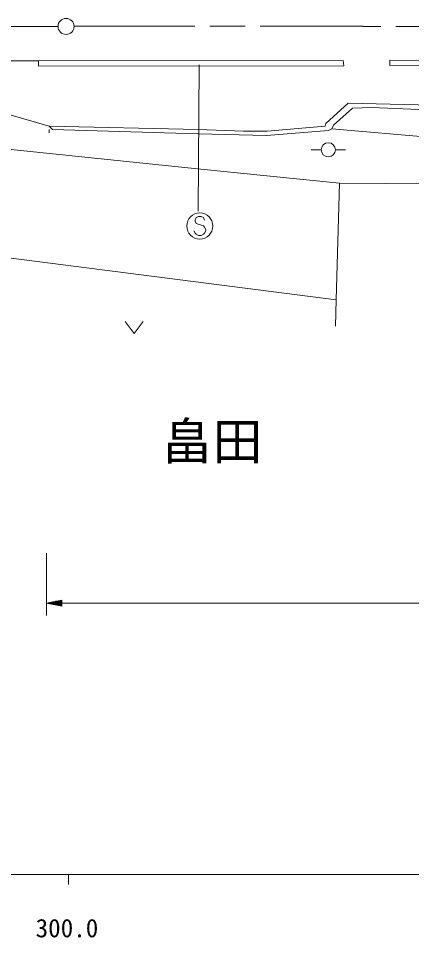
# Model space of a CAD drawing. Units: millimetres, scale not verified. Extents: x 40000 to 680000, y 20000 to 380000.
# Drawn here: x 363013 to 402114, y 198715 to 290080 of the extents above; entities that cross this region are included whole.
import ezdxf
from ezdxf.enums import TextEntityAlignment as Align

# ---------------------------------------------------------------- set-up
doc = ezdxf.new("R2010")
doc.units = ezdxf.units.MM
doc.header["$LTSCALE"] = 1000
doc.linetypes.add('CHAIN', pattern=[18.5, 12, -1.5, 3.5, -1.5])
for name, color, linetype, lineweight in [('M-BGD', 7, 'Continuous', 13), ('M-BMK', 2, 'CHAIN', 13), ('M-BMK-SRVR', 3, 'Continuous', 13), ('M-STR-HTXT', 7, 'Continuous', 13), ('M-STR-STRC', 7, 'Continuous', 13), ('M-STR-STRD', 7, 'Continuous', 13), ('M-TTL-BAND', 7, 'Continuous', 13)]:
    doc.layers.add(name, color=color, linetype=linetype, lineweight=lineweight)
doc.layers.add('M-BMK-HTXT', color=7, linetype='Continuous')
doc.styles.add('ＭＳ ゴシック', font='')
doc.styles.get('ＭＳ ゴシック').set_extended_font_data('MS Gothic')

msp = doc.modelspace()

# ---------------------------------------------------------------- linework, layer by layer
at = {"layer": 'M-BGD'}
for p, q in [((393599, 279626), (395801, 281658)), ((395801, 281658), (413157, 281235)), ((360495, 280981), (366083, 279372)), ((394361, 279457), (396224, 281150)), ((396224, 281150), (398171, 281235)), ((398171, 281235), (403590, 280981)), ((393515, 279372), (393599, 279626)), ((345424, 278779), (380815, 275139)), ((366083, 279372), (366421, 279033)), ((366083, 279372), (380899, 279033)), ((366083, 278695), (366083, 279033)), ((366421, 279033), (380899, 278610)), ((380899, 279033), (385387, 278864)), ((385387, 278864), (387757, 278864)), ((387673, 278441), (393853, 278949)), ((387757, 278864), (393515, 279372)), ((393853, 278949), (394192, 279118)), ((394192, 279118), (394361, 279457)), ((406807, 278017), (394192, 279118)), ((380899, 278610), (387673, 278441)), ((393129, 277021), (392129, 277021)), ((394529, 277021), (395529, 277021)), ((380815, 275139), (394954, 273699)), ((394954, 273699), (394615, 262100)), ((394954, 273699), (407993, 273615)), ((358293, 266757), (394615, 262100)), ((394615, 262100), (394531, 259475)), ((373625, 259969), (374525, 258769)), ((374525, 258769), (375425, 259969))]:
    msp.add_line(p, q, dxfattribs=at)
msp.add_circle((393829, 277021), 700, dxfattribs=at)
at = {"layer": 'M-BMK'}
msp.add_line((268535, 289162), (366953, 289277), dxfattribs=at)
msp.add_open_spline([(368553, 289293), (374637, 289310), (376166, 289313), (381045, 289315), (386609, 289317), (389726, 289311), (395289, 289297), (400532, 289283), (403469, 289239), (408712, 289247), (412758, 289254), (415024, 289313), (419070, 289317), (423609, 289320), (426152, 289285), (430691, 289227), (433987, 289186), (435832, 289134), (439127, 289069), (443111, 288991), (445343, 288954), (449326, 288859), (456312, 288692), (458520, 288602), (467208, 288303)], degree=3, knots=[0, 0, 0, 0, 1, 1, 1, 2, 2, 2, 3, 3, 3, 4, 4, 4, 5, 5, 5, 6, 6, 6, 7, 7, 7, 8, 8, 8, 8], dxfattribs=at)
at = {"layer": 'M-BMK-SRVR'}
msp.add_circle((367753, 289280), 800, dxfattribs=at)
at = {"layer": 'M-STR-HTXT'}
for p, q in [((365818, 236933), (365818, 230720)), ((365818, 231962), (367318, 232262)), ((366418, 232082), (367318, 232082)), ((367318, 232142), (366718, 232142)), ((367018, 232202), (367318, 232202)), ((367318, 231662), (367318, 232262)), ((365818, 231962), (367318, 231662)), ((365818, 231962), (367318, 231962)), ((367318, 232022), (366118, 232022)), ((367318, 231902), (366118, 231902)), ((366418, 231842), (367318, 231842)), ((367318, 231782), (366718, 231782)), ((367018, 231722), (367318, 231722)), ((462201, 231962), (367318, 231962))]:
    msp.add_line(p, q, dxfattribs=at)
at = {"layer": 'M-STR-STRC'}
for p, q in [((380983, 285454), (380887, 270908)), ((380699, 270273), (380581, 270037)), ((380581, 270037), (380581, 269919)), ((380581, 269919), (380699, 269682)), ((380935, 270392), (380699, 270273)), ((380699, 269682), (381408, 269446)), ((381172, 270392), (380935, 270392)), ((381408, 270273), (381172, 270392)), ((381526, 270037), (381408, 270273)), ((380581, 268737), (380463, 268973)), ((380699, 268619), (380581, 268737)), ((380935, 268501), (380699, 268619)), ((381408, 268619), (381172, 268501)), ((381408, 269446), (381526, 269328)), ((381526, 268737), (381408, 268619)), ((381526, 269328), (381644, 269092)), ((381644, 268973), (381526, 268737)), ((381644, 269092), (381644, 268973)), ((381172, 268501), (380935, 268501))]:
    msp.add_line(p, q, dxfattribs=at)
msp.add_circle((381054, 269446), 1300, dxfattribs=at)
at = {"layer": 'M-STR-STRD'}
for p, q in [((340699, 285805), (365011, 285875)), ((395312, 285880), (365011, 285875)), ((365011, 285875), (365024, 285329)), ((365024, 285329), (395367, 285369)), ((395367, 285369), (395312, 285880)), ((429287, 285818), (399938, 285911)), ((399938, 285911), (399947, 285384)), ((399947, 285384), (429301, 285281))]:
    msp.add_line(p, q, dxfattribs=at)
at = {"layer": 'M-TTL-BAND'}
for p, q in [((40000, 205000), (579000, 205000)), ((368000, 205000), (368000, 204000))]:
    msp.add_line(p, q, dxfattribs=at)

# ---------------------------------------------------------------- texts
at = {"layer": 'M-BMK-HTXT', "style": 'ＭＳ ゴシック'}
msp.add_text('畠田', height=3666, dxfattribs=at).set_placement((382295, 248054), align=Align.MIDDLE_CENTER)
at = {"layer": 'M-TTL-BAND', "style": 'ＭＳ ゴシック'}
msp.add_text('300.0', height=1833, dxfattribs=at).set_placement((367844, 198195), align=Align.BOTTOM_CENTER)

doc.saveas('drawing.dxf')
